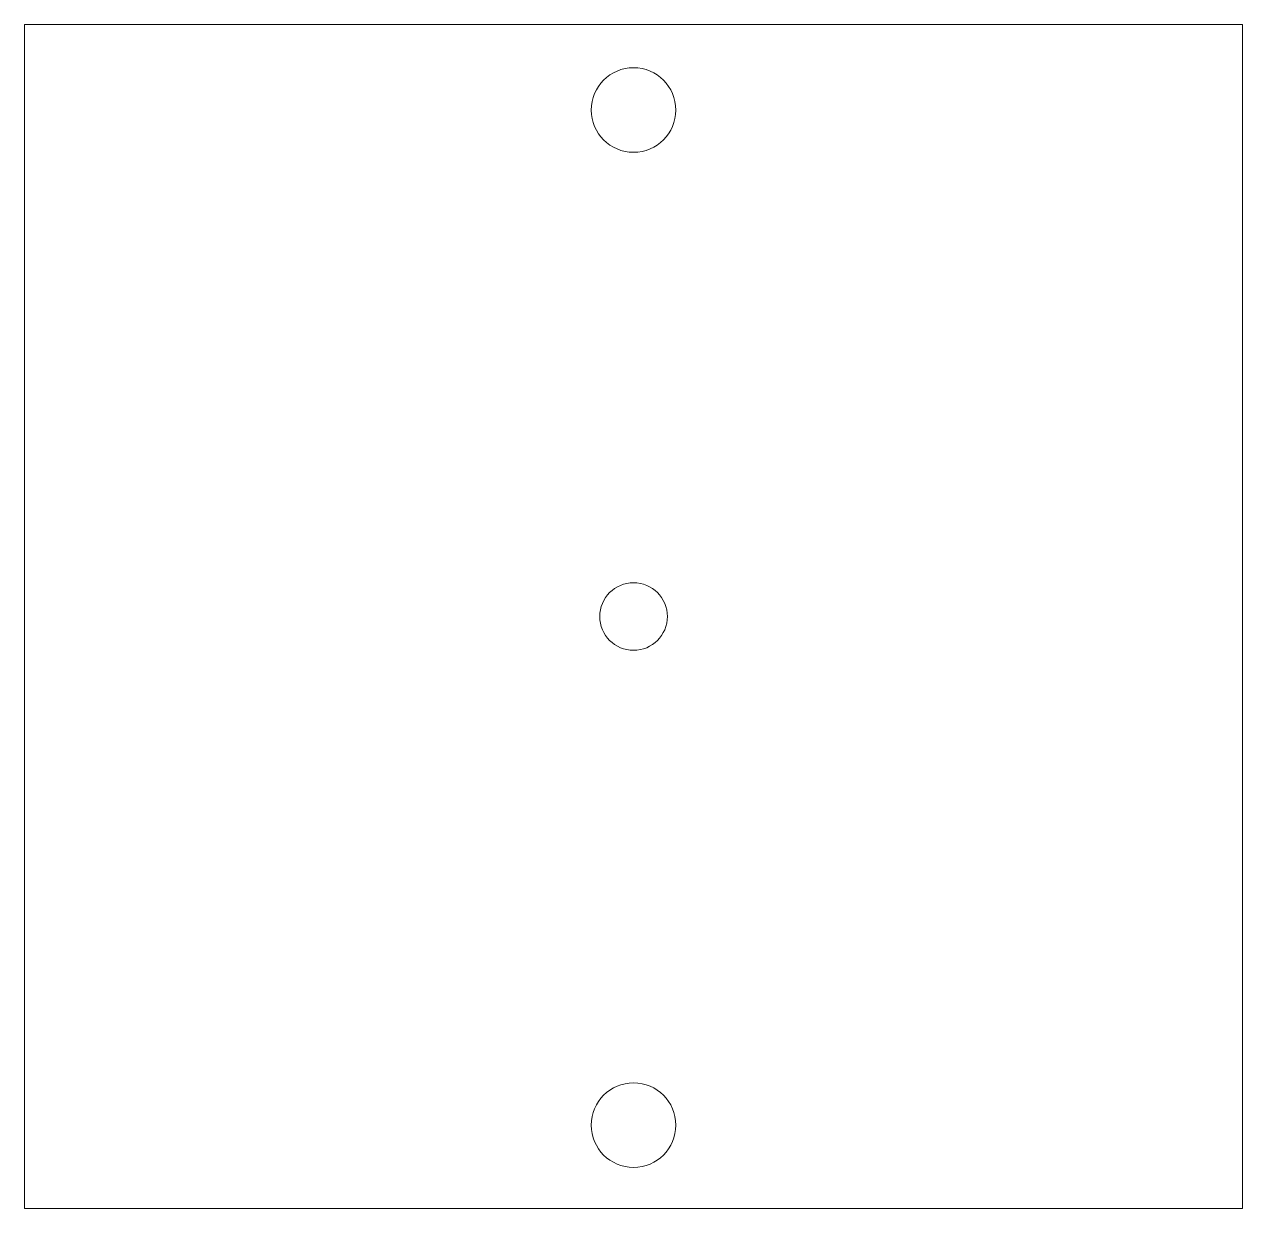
# Model space of a CAD drawing. Header units: inches. Extents: x -1.32 to 1.51, y -0.17 to 2.59.
import ezdxf

# ---------------------------------------------------------------- set-up
doc = ezdxf.new("R2010")
doc.units = ezdxf.units.IN
doc.header["$MEASUREMENT"] = 0

msp = doc.modelspace()

# ---------------------------------------------------------------- linework, layer by layer
at = {"color": 7, "linetype": 'Continuous', "lineweight": 15}
for p, q in [((1.5099, 2.5863), (-1.3247, 2.5863)), ((-1.3247, 2.5863), (-1.3247, -0.1696)), ((1.5099, -0.1696), (1.5099, 2.5863)), ((-1.3247, -0.1696), (1.5099, -0.1696))]:
    msp.add_line(p, q, dxfattribs=at)
for centre, radius in [((0.0927, 2.3869), 0.0984), ((0.0927, 1.2083), 0.0787), ((0.0927, 0.0247), 0.0984)]:
    msp.add_circle(centre, radius, dxfattribs=at)

doc.saveas('drawing.dxf')
